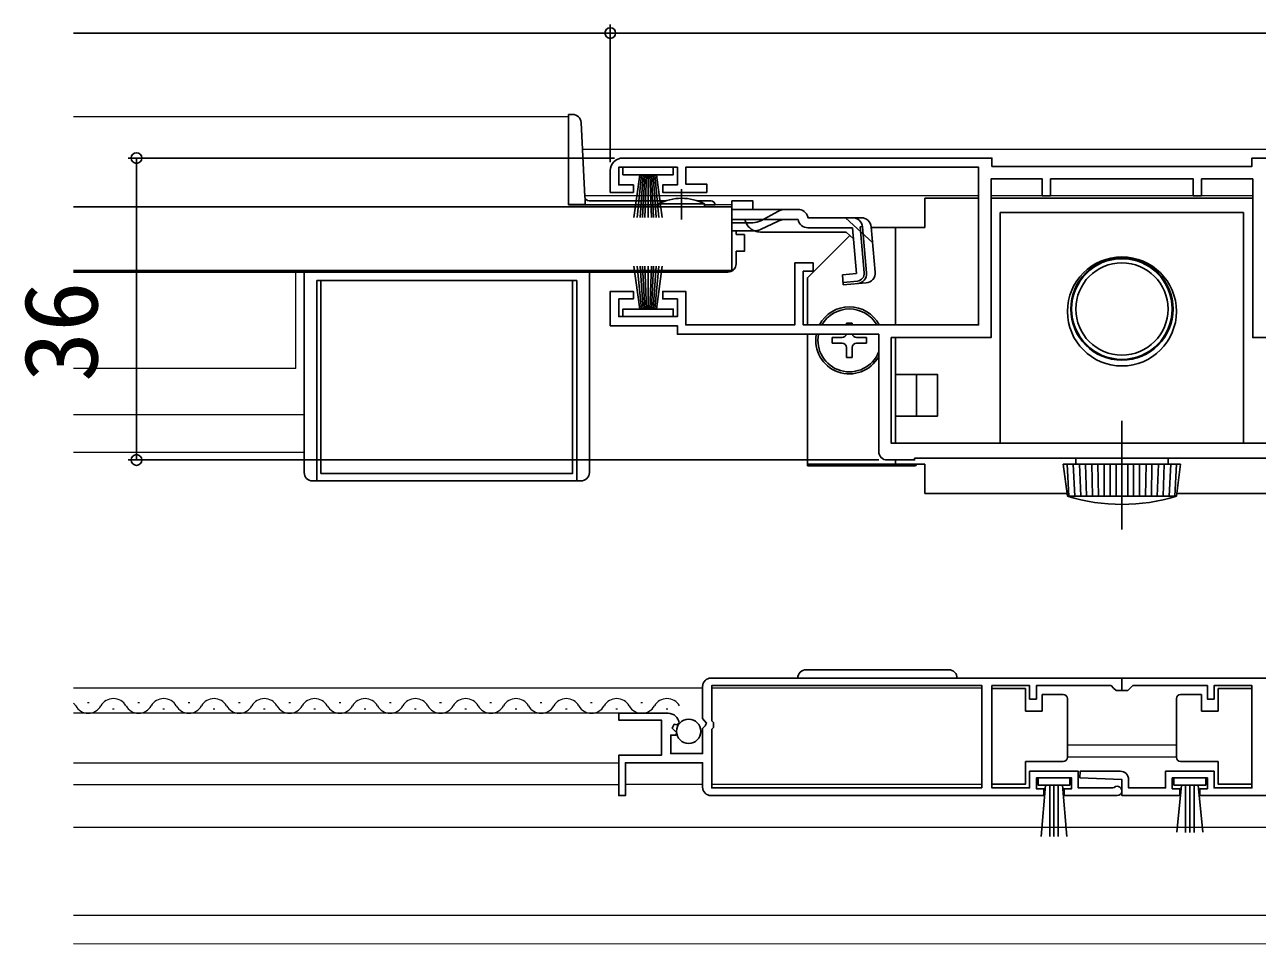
# Model space of a CAD drawing. Units: millimetres, scale not verified. Extents: x -525 to 525, y -783 to 778.
# Drawn here: x 127.2 to 274.1, y 165.6 to 275.2 of the extents above; entities that cross this region are included whole.
import ezdxf
from ezdxf.enums import TextEntityAlignment as Align

# ---------------------------------------------------------------- set-up
doc = ezdxf.new("R2010")
doc.units = ezdxf.units.MM
doc.header["$LTSCALE"] = 4
for name, color, linetype in [('0-2_YKK_11', 7, 'Continuous'), ('0-5_YKK_13', 4, 'Continuous'), ('0-7_YKK_D', 6, 'Continuous')]:
    doc.layers.add(name, color=color, linetype=linetype)
doc.layers.add('0-4_YKK_12', color=2, linetype='Continuous', lineweight=18)
doc.styles.add('ＭＳ ゴシック', font='')
doc.styles.get('ＭＳ ゴシック').set_extended_font_data('MS Gothic')

msp = doc.modelspace()

# ---------------------------------------------------------------- linework, layer by layer
at = {"layer": '0-2_YKK_11'}
for p, q in [((258, 197.3), (209, 197.3)), ((257.998, 197.3), (306.998, 197.3))]:
    msp.add_line(p, q, dxfattribs=at)
for points in [[(198.5, 259.3), (242.5, 259.3), (242.5, 258.3), (273.5, 258.3), (273.5, 259.3), (317.5, 259.3)], [(229, 224.3), (229, 238.3), (205, 238.3), (205, 239.3), (197, 239.3), (197, 243.4), (199.75, 243.4), (199.75, 242.5), (198, 242.5), (198, 240.4), (205, 240.4), (205, 242.5), (203.25, 242.5), (203.25, 243.4), (206, 243.4), (206, 239.4), (219, 239.4), (219, 246.8), (221.2, 246.8), (221.2, 245.8), (220, 245.8), (220, 239.4), (240.9, 239.4), (240.9, 258.2), (206, 258.2), (206, 256.2), (208.5, 256.2), (208.5, 255.2), (203.25, 255.2), (203.25, 256.1), (205, 256.1), (205, 258.2), (198, 258.2), (198, 256.1), (199.75, 256.1), (199.75, 255.2), (197, 255.2), (197, 257.8)], [(282.6, 223.5), (233.288, 223.5), (233.288, 223.3), (230, 223.3)], [(257.096, 184.27), (256.902, 184.2), (252.8, 184.2), (252.8, 186.2), (247, 186.2), (247, 184.2), (242.503, 184.2), (242.503, 196.4), (247, 196.4), (247, 194.8), (247.8, 194.8), (247.8, 196.4), (256.7, 196.4), (257, 196.1), (257.3, 195.8), (258, 195.8), (258, 197.3)], [(258.802, 185.2), (258.802, 184.2), (263.198, 184.2), (263.198, 186.2), (268.998, 186.2), (268.998, 184.2), (273.495, 184.2), (273.495, 196.4), (268.998, 196.4), (268.998, 194.8), (268.198, 194.8), (268.198, 196.4), (259.298, 196.4), (258.998, 196.1), (258.698, 195.8), (257.998, 195.8), (257.998, 197.3)], [(208, 196.3), (208, 192.469), (208.453, 191.928), (208.3, 191.6), (208, 191.3), (208, 188.3), (204.2, 188.3), (204.2, 190.5), (204.817, 190.5), (204.924, 190.758), (204.359, 191.324), (204.629, 191.792), (204.948, 191.707), (205.199, 191.918)], [(203.905, 193.1), (198, 193.1), (198, 192.3), (203.1, 192.3), (203.1, 188.1), (198, 188.1), (198, 183.3), (198.8, 183.3), (198.8, 187.2), (208, 187.2), (208, 184.3)], [(209, 183.3), (248.7, 183.3), (248.7, 184.1), (247.8, 184.1), (247.8, 185.4), (252, 185.4), (252, 184.1), (251.1, 184.1), (251.1, 183.3), (257.45, 183.3)], [(306.998, 183.3), (267.298, 183.3), (267.298, 184.1), (268.198, 184.1), (268.198, 185.4), (263.998, 185.4), (263.998, 184.1), (264.898, 184.1), (264.898, 183.3), (258.002, 183.3), (258.002, 185.2), (252.991, 185.417), (253.008, 186.2), (257.802, 186.2)]]:
    msp.add_lwpolyline(points, dxfattribs=at)
for points in [[(285.5, 225.3), (230.5, 225.3), (230.5, 237.9), (242.4, 237.9), (242.4, 256.8), (248.5, 256.8), (248.5, 254.8), (249.5, 254.8), (249.5, 256.8), (266.5, 256.8), (266.5, 254.8), (267.5, 254.8), (267.5, 256.8), (273.6, 256.8), (273.6, 237.9), (285.5, 237.9)], [(241.303, 184.2), (209.1, 184.2), (209.1, 191.2), (209.3, 191.4), (209.3, 192), (209.1, 192.2), (209.1, 196.4), (241.303, 196.4)]]:
    msp.add_lwpolyline(points, close=True, dxfattribs=at)
for centre, radius, start, end in [((198.5, 257.8), 1.5, 90.00001, 179.99999), ((230, 224.3), 1, 180.00001, 269.99999), ((209, 196.3), 1, 90.00001, 179.99999), ((203.905, 191.8), 1.3, 5.2159, 90.00002), ((257.802, 185.2), 1, 0.00001, 89.99999), ((209, 184.3), 1, 180.00001, 269.99999), ((257.45, 183.85), 0.55, 269.99998, 130.11937)]:
    msp.add_arc(centre, radius, start, end, dxfattribs=at)
at = {"layer": '0-4_YKK_12'}
for p, q in [((192, 264.2), (133, 264.2)), ((192, 264.2), (192, 253.7)), ((192.001, 264.2), (192.001, 253.7)), ((322.32, 260.303), (193.682, 260.303)), ((240.9, 254.803), (193.97, 254.803)), ((218.9, 254.797), (200, 254.797)), ((273.6, 254.803), (242.4, 254.803)), ((202.75, 253.7), (192, 253.7)), ((201.715, 253.7), (192.001, 253.7)), ((211.5, 253.7), (208.25, 253.7)), ((210, 245.7), (133, 245.7)), ((133, 245.7), (210, 245.7)), ((159.5, 234.2), (159.5, 245.7)), ((210, 245.9), (210, 245.7)), ((159.5, 234.2), (133, 234.2)), ((160.5, 228.7), (133, 228.7)), ((160.5, 224.2), (133, 224.2)), ((208, 196.1), (133, 196.1)), ((241.303, 196.1), (209.1, 196.1)), ((134.854, 194.361), (134.654, 194.361)), ((140.854, 194.361), (140.654, 194.361)), ((146.854, 194.361), (146.654, 194.361)), ((152.853, 194.361), (152.653, 194.361)), ((158.853, 194.361), (158.653, 194.361)), ((164.853, 194.361), (164.653, 194.361)), ((170.853, 194.361), (170.653, 194.361)), ((176.853, 194.361), (176.653, 194.361)), ((182.853, 194.361), (182.653, 194.361)), ((188.853, 194.36), (188.653, 194.36)), ((194.853, 194.36), (194.653, 194.36)), ((200.853, 194.36), (200.653, 194.36)), ((198.399, 193.1), (133, 193.1)), ((137.854, 193.601), (137.654, 193.601)), ((143.854, 193.601), (143.654, 193.601)), ((149.853, 193.601), (149.653, 193.601)), ((155.853, 193.601), (155.653, 193.601)), ((161.853, 193.601), (161.653, 193.601)), ((167.853, 193.601), (167.653, 193.601)), ((173.853, 193.601), (173.653, 193.601)), ((179.853, 193.601), (179.653, 193.601)), ((185.853, 193.6), (185.653, 193.6)), ((191.853, 193.6), (191.653, 193.6)), ((197.853, 193.6), (197.653, 193.6)), ((203.853, 193.6), (203.653, 193.6)), ((264.495, 189.299), (251.503, 189.299)), ((133, 187.2), (198, 187.2)), ((251.503, 187.898), (264.495, 187.898)), ((133, 184.6), (198, 184.6)), ((208, 184.6), (198.8, 184.6)), ((241.303, 184.6), (209.1, 184.6)), ((383, 179.498), (133, 179.498)), ((383, 168.999), (133, 168.999)), ((383, 165.557), (133, 165.602))]:
    msp.add_line(p, q, dxfattribs=at)
for centre, start, end in [((131.754, 193.143), 29.19937, 43.50705), ((137.754, 193.143), 29.19937, 150.80063), ((143.754, 193.143), 29.19937, 150.80063), ((149.753, 193.143), 29.19937, 150.80063), ((155.753, 193.143), 29.19937, 150.80063), ((161.753, 193.143), 29.19937, 150.80063), ((167.753, 193.142), 29.19937, 150.80063), ((173.753, 193.142), 29.19937, 150.80063), ((179.753, 193.142), 29.19937, 150.80063), ((185.753, 193.142), 29.19937, 150.80063), ((191.753, 193.142), 29.19937, 150.80063), ((197.753, 193.142), 29.19937, 150.80063), ((203.753, 193.142), 29.19937, 150.80063), ((134.754, 194.819), 209.19064, 330.80936), ((140.754, 194.819), 209.19064, 330.80936), ((146.754, 194.819), 209.19064, 330.80936), ((152.753, 194.819), 209.19064, 330.80936), ((158.753, 194.819), 209.19064, 330.80936), ((164.753, 194.819), 209.19064, 330.80936), ((170.753, 194.819), 209.19064, 330.80936), ((176.753, 194.819), 209.19064, 330.80936), ((182.753, 194.819), 209.19064, 330.80936), ((188.753, 194.818), 209.19064, 330.80936), ((194.753, 194.818), 209.19064, 330.80936), ((200.753, 194.818), 209.19064, 330.80936)]:
    msp.add_arc(centre, 1.718, start, end, dxfattribs=at)
at = {"layer": '0-5_YKK_13'}
for p, q in [((192.511, 264.5), (192, 264.5)), ((192, 264.5), (192, 253.7)), ((193.975, 254.674), (193.51, 263.552)), ((200.5, 257.3), (199.8, 252.2)), ((200.2, 252.2), (200.7, 257.3)), ((200.9, 257.3), (200.55, 252.2)), ((200.85, 252.2), (201.1, 257.3)), ((201.3, 257.3), (201.1, 252.2)), ((201.5, 257.3), (201.5, 252.2)), ((201.7, 257.3), (201.9, 252.2)), ((202.15, 252.2), (201.9, 257.3)), ((202.1, 257.3), (202.45, 252.2)), ((202.8, 252.2), (202.3, 257.3)), ((202.5, 257.3), (203.2, 252.2)), ((194, 254.529), (194, 253.775)), ((205.5, 251.98), (205.5, 255.603)), ((234.501, 254.511), (240.9, 254.511)), ((234.501, 251.011), (234.501, 254.511)), ((242.4, 254.511), (273.6, 254.511)), ((211.5, 253.5), (133, 253.5)), ((192, 253.775), (194, 253.775)), ((192, 253.7), (194, 253.7)), ((202.75, 253.7), (194, 253.7)), ((203.626, 254.2), (194.474, 254.2)), ((202.75, 253.5), (202.75, 253.833)), ((208.25, 253.833), (202.75, 253.833)), ((208.25, 253.5), (202.75, 253.5)), ((209.008, 254.2), (207.373, 254.2)), ((208.25, 253.5), (208.25, 253.833)), ((209.508, 253.7), (208.25, 253.7)), ((211.5, 254.18), (211.5, 253.18)), ((211.5, 253.18), (211.5, 253.41)), ((217.933, 253.18), (211.5, 253.18)), ((214.948, 251.828), (216.974, 252.935)), ((219.379, 253.18), (217.933, 253.18)), ((211.5, 251.98), (217.87, 251.98)), ((213.989, 251.584), (211.5, 251.584)), ((217.016, 251.789), (214.905, 250.792)), ((217.87, 251.98), (219.385, 251.98)), ((220.568, 252.18), (220.538, 252.291)), ((226.925, 252.18), (220.568, 252.18)), ((225.025, 252.18), (228.286, 249.191)), ((243.5, 252.8), (272.5, 252.8)), ((243.5, 225.3), (243.5, 252.8)), ((272.5, 252.8), (272.5, 225.3)), ((214.052, 250.601), (211.5, 250.601)), ((212, 250.601), (212, 250.2)), ((212, 250.2), (213, 250.2)), ((225.104, 250.48), (214.9, 250.48)), ((225.556, 250.066), (220.501, 245.011)), ((225.882, 250.98), (220.568, 250.98)), ((225.104, 250.48), (225.997, 249.662)), ((226.359, 245.517), (225.882, 250.98)), ((226.799, 251.095), (227.088, 251.124)), ((226.799, 251.095), (227.278, 245.62)), ((227.555, 245.622), (227.077, 251.085)), ((228.121, 251.085), (228.591, 245.712)), ((228.126, 251.011), (234.501, 251.011)), ((231.001, 239.4), (231.001, 251.011)), ((212, 248.2), (212, 246.7)), ((160.5, 221.8), (160.5, 245.7)), ((194.5, 221.8), (194.5, 245.7)), ((211, 245.7), (194.5, 245.7)), ((200.5, 241.3), (199.8, 246.4)), ((200.2, 246.4), (200.7, 241.3)), ((200.9, 241.3), (200.55, 246.4)), ((200.85, 246.4), (201.1, 241.3)), ((201.3, 241.3), (201.1, 246.4)), ((201.5, 241.3), (201.5, 246.4)), ((201.7, 241.3), (201.9, 246.4)), ((202.15, 246.4), (201.9, 241.3)), ((202.1, 241.3), (202.45, 246.4)), ((202.8, 246.4), (202.3, 241.3)), ((202.5, 241.3), (203.2, 246.4)), ((210, 245.9), (210, 245.7)), ((226.359, 245.517), (224.666, 245.369)), ((162, 220.8), (162, 244.7)), ((193, 244.7), (162, 244.7)), ((193, 220.8), (193, 244.7)), ((220.501, 245.011), (220.501, 239.4)), ((224.666, 245.369), (224.77, 244.174)), ((224.745, 244.462), (226.463, 244.636)), ((227.5, 244.412), (224.77, 244.174)), ((225.151, 239.613), (225.851, 239.613)), ((225.151, 239.613), (225.151, 239.4)), ((225.851, 239.613), (225.851, 239.4)), ((220.501, 238.3), (220.501, 222.594)), ((223.451, 237.913), (223.451, 237.213)), ((223.451, 237.913), (224.651, 237.913)), ((223.451, 237.213), (224.651, 237.213)), ((225.151, 236.713), (225.151, 235.513)), ((225.851, 236.713), (225.851, 235.513)), ((226.351, 237.913), (227.551, 237.913)), ((226.351, 237.213), (227.551, 237.213)), ((227.551, 237.913), (227.551, 237.213)), ((231.001, 225.3), (231.001, 237.9)), ((225.151, 235.513), (225.851, 235.513)), ((233.501, 228.512), (233.501, 233.512)), ((231.001, 228.512), (236.001, 228.512)), ((258, 215), (258, 227.985)), ((258, 215), (258, 227.985)), ((272.5, 225.3), (243.5, 225.3)), ((263.5, 223.5), (252.5, 223.5)), ((252.5, 222.8), (252.5, 223.5)), ((263.5, 223.5), (252.5, 223.5)), ((252.5, 222.8), (252.5, 223.5)), ((263.5, 222.8), (263.5, 223.5)), ((263.5, 222.8), (263.5, 223.5)), ((220.501, 222.812), (234.501, 222.812)), ((220.501, 222.594), (233.301, 222.594)), ((231.001, 222.812), (231.001, 223.3)), ((233.501, 222.794), (233.501, 222.812)), ((234.501, 219.312), (234.501, 222.812)), ((251.5, 219), (251, 222.8)), ((251, 222.8), (265, 222.8)), ((251.5, 219), (251, 222.8)), ((251, 222.8), (265, 222.8)), ((251.674, 219), (251.475, 222.8)), ((251.674, 219), (251.475, 222.8)), ((252.374, 219), (252.175, 222.8)), ((252.374, 219), (252.175, 222.8)), ((253.083, 219), (252.95, 222.8)), ((253.083, 219), (252.95, 222.8)), ((253.783, 219), (253.65, 222.8)), ((253.783, 219), (253.65, 222.8)), ((254.491, 219), (254.425, 222.8)), ((254.491, 219), (254.425, 222.8)), ((255.191, 219), (255.125, 222.8)), ((255.191, 219), (255.125, 222.8)), ((255.9, 219), (255.9, 222.8)), ((255.9, 219), (255.9, 222.8)), ((256.6, 219), (256.6, 222.8)), ((256.6, 219), (256.6, 222.8)), ((257.3, 219), (257.3, 222.8)), ((257.3, 219), (257.3, 222.8)), ((258.7, 219), (258.7, 222.8)), ((258.7, 219), (258.7, 222.8)), ((259.4, 219), (259.4, 222.8)), ((259.4, 219), (259.4, 222.8)), ((260.1, 219), (260.1, 222.8)), ((260.1, 219), (260.1, 222.8)), ((260.809, 219), (260.875, 222.8)), ((260.809, 219), (260.875, 222.8)), ((261.509, 219), (261.575, 222.8)), ((261.509, 219), (261.575, 222.8)), ((262.217, 219), (262.35, 222.8)), ((262.217, 219), (262.35, 222.8)), ((262.917, 219), (263.05, 222.8)), ((262.917, 219), (263.05, 222.8)), ((263.626, 219), (263.825, 222.8)), ((263.626, 219), (263.825, 222.8)), ((264.326, 219), (264.525, 222.8)), ((264.326, 219), (264.525, 222.8)), ((264.5, 219), (265, 222.8)), ((264.5, 219), (265, 222.8)), ((193.5, 220.8), (161.5, 220.8)), ((234.501, 219.312), (251.459, 219.312)), ((251.5, 219), (264.5, 219)), ((251.5, 219), (264.5, 219)), ((264.541, 219.312), (281.501, 219.312)), ((220.35, 198.3), (237.35, 198.3)), ((248.503, 195.35), (248.503, 193.35)), ((251.003, 195.35), (248.503, 195.35)), ((264.995, 195.35), (267.495, 195.35)), ((267.495, 195.35), (267.495, 193.35)), ((248.503, 193.35), (246.503, 193.35)), ((267.495, 193.35), (269.495, 193.35)), ((251.503, 187.85), (251.503, 188.35)), ((264.495, 187.85), (264.495, 188.35)), ((246.503, 187.35), (251.003, 187.35)), ((269.495, 187.35), (264.995, 187.35)), ((248.364, 178.423), (248.9, 184.55)), ((249.4, 184.55), (249.4, 178.4)), ((249.9, 184.55), (249.9, 178.4)), ((250.4, 184.55), (250.4, 178.4)), ((251.436, 178.423), (250.9, 184.55)), ((264.562, 178.923), (265.098, 184.55)), ((265.598, 184.55), (265.598, 178.9)), ((266.098, 184.55), (266.098, 178.9)), ((266.598, 184.55), (266.598, 178.9)), ((267.634, 178.923), (267.098, 184.55))]:
    msp.add_line(p, q, dxfattribs=at)
for points in [[(204.5, 258.2), (204.5, 257.3), (198.5, 257.3), (198.5, 258.2)], [(162.5, 221.7), (162.5, 244.7), (192.5, 244.7), (192.5, 221.7)], [(204.5, 240.4), (204.5, 241.3), (198.5, 241.3), (198.5, 240.4)], [(251.8, 184.55), (248, 184.55), (248, 185.4), (251.8, 185.4)], [(264.198, 184.55), (267.998, 184.55), (267.998, 185.4), (264.198, 185.4)]]:
    msp.add_lwpolyline(points, close=True, dxfattribs=at)
for points in [[(211.5, 253.5), (211.5, 245.9), (133, 245.9)], [(211.5, 254.18), (214, 254.18), (214, 253.18)], [(212, 248.2), (213, 248.2), (213, 250.2)], [(231.001, 233.512), (236.001, 233.512), (236.001, 228.512)], [(246.503, 193.35), (246.503, 196.05), (242.503, 196.05), (242.503, 184.65)], [(269.495, 193.35), (269.495, 196.05), (273.495, 196.05), (273.495, 184.65)], [(251.503, 188.35), (251.503, 194.35), (251.503, 194.85)], [(264.495, 188.35), (264.495, 194.35), (264.495, 194.85)], [(242.503, 184.65), (246.503, 184.65), (246.503, 187.35)], [(273.495, 184.65), (269.495, 184.65), (269.495, 187.35)]]:
    msp.add_lwpolyline(points, dxfattribs=at)
for centre, radius in [((258.001, 241.011), 6.5), ((258, 241.3), 6.1), ((258, 241.3), 6), ((258, 241.3), 6), ((258, 241.3), 5.5), ((258, 241.3), 5.5), ((206.35, 190.95), 1.45)]:
    msp.add_circle(centre, radius, dxfattribs=at)
for centre, radius, start, end in [((192.511, 263.5), 1, 3, 90), ((194.474, 254.7), 0.5, 183, 270), ((205.5, 248.5), 6, 62.72039, 117.27961), ((209.008, 253.7), 0.5, 360, 90), ((217.933, 251.18), 2, 90, 118.65179), ((219.379, 251.98), 1.2, 15, 90), ((214.9, 252.38), 1.9, 192.1532, 248.90366), ((213.989, 253.584), 2, 270, 298.65179), ((217.87, 249.98), 2, 90, 115.27273), ((220.568, 252.18), 1.2, 189.59407, 270), ((225.882, 250.98), 1.2, 5, 90), ((226.925, 250.98), 1.2, 5, 90), ((214.052, 252.601), 2, 270, 295.27273), ((214.9, 252.38), 1.9, 248.90366, 270), ((211, 246.7), 1, 270, 0), ((226.371, 245.541), 0.91, 275.76385, 5), ((226.359, 245.517), 1.2, 275, 5), ((227.395, 245.608), 1.2, 275, 5), ((225.501, 237.563), 4, 27.34467, 152.65533), ((225.501, 237.563), 3.75, 29.33828, 150.66172), ((225.501, 237.563), 4, 169.37722, 331.02365), ((225.501, 237.563), 3.75, 168.65994, 338.92987), ((224.651, 238.413), 0.5, 270, 346.9817), ((226.351, 238.413), 0.5, 193.0183, 270), ((224.651, 236.713), 0.5, 0, 90), ((226.351, 236.713), 0.5, 90, 180), ((233.301, 222.794), 0.2, 270, 0), ((161.5, 221.8), 1, 180, 270), ((193.5, 221.8), 1, 270, 0), ((258, 239.625), 21.625, 252.50768, 287.49232), ((258, 239.625), 21.625, 252.50768, 287.49232), ((220.35, 197.3), 1, 90, 180), ((237.35, 197.3), 1, 0, 90), ((251.003, 194.85), 0.5, 0.00001, 90), ((264.995, 194.85), 0.5, 90, 179.99999), ((251.003, 187.85), 0.5, 270, 359.99995), ((264.995, 187.85), 0.5, 180.00005, 270)]:
    msp.add_arc(centre, radius, start, end, dxfattribs=at)
at = {"layer": '0-7_YKK_D'}
for p, q in [((197, 258.8), (197, 275.2)), ((197, 274.2), (133, 274.2)), ((197, 274.2), (319, 274.2)), ((197.5, 259.3), (139.5, 259.3)), ((140.5, 223.3), (140.5, 259.3)), ((229, 223.3), (139.5, 223.3))]:
    msp.add_line(p, q, dxfattribs=at)
for centre in [(197, 274.2), (197, 274.2), (140.5, 259.3), (140.5, 223.3)]:
    msp.add_circle(centre, 0.637, dxfattribs=at)

# ---------------------------------------------------------------- texts
at = {"layer": '0-7_YKK_D', "style": 'ＭＳ ゴシック'}
msp.add_text('36', height=8.798, rotation=90, dxfattribs=at).set_placement((138.5, 232.607), align=Align.BOTTOM_LEFT)

doc.saveas('drawing.dxf')
